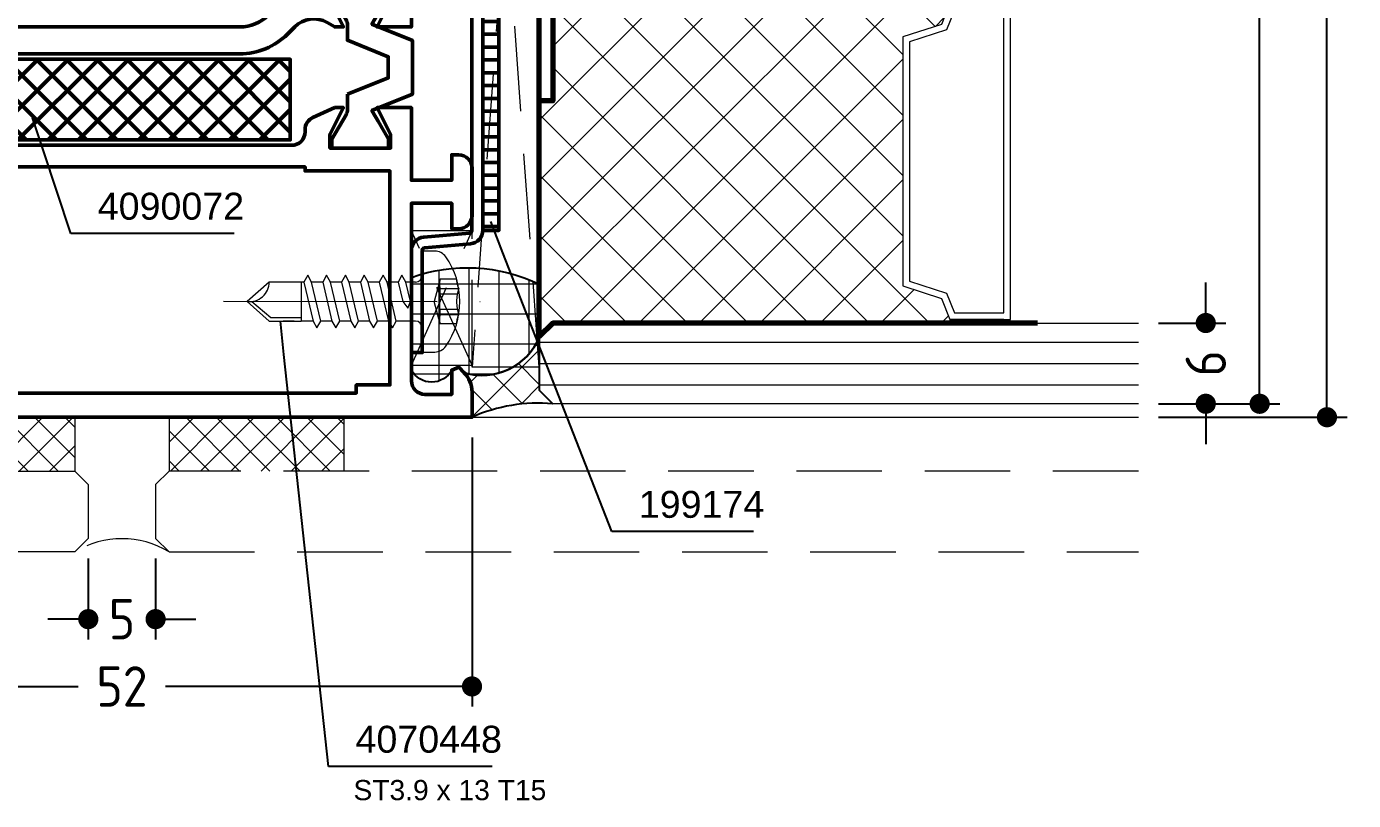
# Model space of a CAD drawing. Header units: millimetres. Extents: x 14 to 196, y 75 to 197.
# Drawn here: x 97.9 to 196.5, y 75 to 132.5 of the extents above; entities that cross this region are included whole.
import ezdxf

# ---------------------------------------------------------------- set-up
doc = ezdxf.new("R2010")
doc.units = ezdxf.units.MM
doc.linetypes.add('CENTER', pattern=[50.800000000000004, 31.75, -6.35, 6.35, -6.35])
doc.linetypes.add('HIDDEN', pattern=[9.524999999999999, 6.35, -3.175])
for name, color, linetype, lineweight in [('AM_5', 3, 'Continuous', 25), ('AM_C', 50, 'Continuous', 50), ('AM_S', 80, 'Continuous', 50), ('Cent3', 70, 'CENTER', 18), ('CHide3', 70, 'HIDDEN', 18), ('CHide4', 10, 'HIDDEN', 13), ('Cont2', 2, 'Continuous', 25), ('Cont3', 70, 'Continuous', 18), ('Cont4', 10, 'Continuous', 13)]:
    doc.layers.add(name, color=color, linetype=linetype, lineweight=lineweight)
doc.styles.add('HBS_DIMTEXTSTYLE', font='isocp.shx')
doc.styles.add('SWISSL', font='swissl.ttf')
doc.dimstyles.new('Konstruktionsschnitt 1-1$0', dxfattribs={"dimtxt": 3, "dimasz": 1.5, "dimexe": 1.5, "dimexo": 1.5, "dimgap": 1.5, "dimtad": 0, "dimdsep": 46, "dimtxsty": 'HBS_DIMTEXTSTYLE', "dimblk": 'PUNKT', "dimcen": 0, "dimclrd": 3, "dimclre": 3, "dimclrt": 2, "dimadec": 1, "dimazin": 2, "dimtfac": 0.7, "dimtofl": 0, "dimtmove": 0, "dimatfit": 3, "dimfxl": 0, "dimtolj": 1, "dimtzin": 0, "dimarcsym": 0})
pattern_1 = [(225, (232.3260285917245, 587.9548607418653), (0.1767766952966369, -0.1767766952966369), []), (314.9999999999999, (232.3260285917245, 587.9548607418653), (0.1767766952966369, 0.1767766952966369), [])]
pattern_2 = [(315, (86.47305030762566, 135.7377232499447), (1.122532015133644, 1.122532015133644), []), (44.99999999999999, (86.47305030762566, 135.7377232499447), (-1.122532015133644, 1.122532015133644), [])]

# ---------------------------------------------------------------- blocks, each defined once
blk = doc.blocks.new('WS4070448')
at = {"layer": 'Cent3', "ltscale": 0.5}
blk.add_line((8.05132409938463, -14.39948361255352), (8.067256921116496, 4.660640918678553), dxfattribs=at)
at = {"layer": 'CHide4', "ltscale": 0.3}
for p, q in [((7.095590298616457, 1.693974918678634), (7.095590298616457, 3.078670647065735)), ((7.507789093673637, 1.693974918678634), (7.507789093673637, 2.967171702408848)), ((8.626724748559354, 1.693974918678634), (8.626724748559354, 2.967171702408848)), ((9.03892354361642, 1.693974918678634), (9.03892354361642, 3.078670647065735))]:
    blk.add_line(p, q, dxfattribs=at)
for points in [[(6.41725767111646, 2.920991849600028), (6.41725767111646, 1.693974918678606)], [(9.717256171116475, 2.920991849600028), (9.717256171116475, 1.693974918678606)], [(6.41725767111646, 1.693974918678606), (8.067256921116524, 1.251858952129083)], [(9.717256171116475, 1.693974918678606), (8.067256921116524, 1.251858952129083)]]:
    blk.add_lwpolyline(points, dxfattribs=at)
for centre, radius, start, end in [((6.477833716567631, 4.198323827732139), 1.278767547148902, 267.2848457777188, 298.8872446147258), ((8.067256921116524, 5.853135295953763), 2.939692180009696, 250.6988425741186, 289.3011574258814), ((9.656680125665417, 4.198323827732139), 1.278767547148902, 241.1127553852742, 272.7151542222811), ((6.756423984866416, 2.851153472017387), 1.205859026872558, 253.6642630842155, 286.3357369157983), ((8.067256921116638, 11.77548796901581), 10.12822992478941, 264.4947782301543, 275.5052217698424), ((9.378089857366632, 2.851153472017955), 1.205859026873062, 253.6642630842089, 286.3357369157813)]:
    blk.add_arc(centre, radius, start, end, dxfattribs=at)
at = {"layer": 'Cont4'}
for p, q in [((6.617256921116478, -8.639359081321516), (6.617256921116478, -11.00311480052579)), ((6.617256921116478, -8.639359081321516), (9.51725692111657, -8.639359081321516)), ((9.51725692111657, -11.00311480052579), (9.51725692111657, -8.639359081321516)), ((6.617256921116478, -11.00311480052579), (8.067256921116524, -12.63935908132152)), ((8.067256921116524, -12.63935908132152), (9.51725692111657, -11.00311480052579))]:
    blk.add_line(p, q, dxfattribs=at)
blk.add_lwpolyline([(11.39017358778315, 2.114399939326205, 0.3148562194916155), (4.744340254449895, 2.114399939326205, 0.244911807885714), (4.317256921116524, 1.294786315076664), (4.317256921116524, 0.3606409186785697), (11.81725692111652, 0.3606409186785697), (11.81725692111652, 1.294786315076664, 0.244911807885716), (11.39017358778315, 2.114399939326205, 0.1382912330068625)], format="xyb", dxfattribs=at)
for points in [[(6.117256921116507, -1.139359081321317), (6.617256921116507, -1.428034215916085), (8.067256921116552, -1.08419660353465), (8.567256921116552, -0.707357978585577), (8.067256921116552, -0.5068463343449991), (6.617256921116507, -0.8506839467264342)], [(6.117256921116478, -2.539359081321294), (6.617256921116478, -2.828034215916063), (9.517256921116598, -2.140358991153079), (10.0172569211166, -1.851683856558196), (9.517256921116598, -1.563008721963428), (6.617256921116478, -2.250683946726411)], [(6.117256921116478, -3.939359081321271), (6.617256921116478, -4.22803421591604), (9.517256921116598, -3.540358991153056), (10.0172569211166, -3.251683856558287), (9.517256921116598, -2.963008721963405), (6.617256921116478, -3.650683946726502)], [(6.117256921116478, -5.339359081321362), (6.617256921116478, -5.628034215916131), (9.51725692111657, -4.940358991153147), (10.01725692111657, -4.651683856558265), (9.51725692111657, -4.363008721963496), (6.617256921116478, -5.05068394672648)], [(6.117256921116478, -6.739359081321339), (6.617256921116478, -7.028034215916108), (9.51725692111657, -6.340358991153124), (10.01725692111657, -6.051683856558356), (9.51725692111657, -5.763008721963473), (6.617256921116478, -6.450683946726571)], [(6.117256921116478, -8.13935908132143), (6.617256921116478, -8.428034215916199), (9.51725692111657, -7.740358991153215), (10.01725692111657, -7.451683856558333), (9.51725692111657, -7.163008721963564), (6.617256921116478, -7.850683946726548)]]:
    blk.add_lwpolyline(points, close=True, dxfattribs=at)
for points in [[(6.617256921116478, -0.1393590813214303), (6.617256921116507, -0.8506839467264342)], [(9.51725692111657, -0.1393590813214303), (9.517256921116598, -1.563008721963428)], [(6.617256921116507, -1.428034215916085), (6.617256921116507, -1.850683946726662)], [(6.617256921116507, -1.428034215915972), (6.617256921116478, -2.250683946726411)], [(6.617256921116507, -1.428034215916085), (6.617256921116478, -2.250683946726411)], [(6.617256921116478, -2.828034215916063), (6.617256921116478, -3.650683946726389)], [(9.517256921116598, -2.140358991153079), (9.517256921116598, -2.963008721963405)], [(9.517256921116598, -3.540358991153056), (9.51725692111657, -4.363008721963496)], [(6.617256921116478, -4.22803421591604), (6.617256921116478, -5.05068394672648)], [(6.617256921116478, -5.628034215916131), (6.617256921116478, -6.450683946726457)], [(9.51725692111657, -4.940358991153147), (9.51725692111657, -5.763008721963473)], [(9.51725692111657, -6.340358991153124), (9.51725692111657, -7.163008721963564)], [(6.617256921116478, -7.028034215916108), (6.617256921116478, -7.850683946726548)], [(9.51725692111657, -7.740358991153215), (9.51725692111657, -8.63935908132143)], [(6.617256921116478, -8.428034215916199), (6.617256921116478, -8.63935908132143)], [(9.26725692111657, -8.63935908132143), (9.26725692111657, -10.88653788598694), (8.100687889319289, -12.28495534589953)], [(6.617256921116478, -9.828034215916176), (6.617256921116478, -10.65068394672662)], [(9.51725692111657, -9.140358991153192), (9.51725692111657, -9.963008721963632)]]:
    blk.add_lwpolyline(points, dxfattribs=at)
for centre, radius, start, end in [((6.117256921116478, -0.1393590813214303), 0.5, 0, 90), ((10.01725692111657, -0.1393590813214303), 0.5, 90, 180), ((6.60877064716945, -12.47123468863523), 1.46814441479989, 353.4243546898833, 89.66881296982747)]:
    blk.add_arc(centre, radius, start, end, dxfattribs=at)
blk = doc.blocks.new('PUNKT')
at = {"color": 0, "linetype": 'Continuous'}
blk.add_line((-0.5, 0), (-1, 0), dxfattribs=at)
at = {"color": 0, "linetype": 'Continuous', "const_width": 0.5}
blk.add_lwpolyline([(-0.25, 0, 1), (0.25, 0, 1)], format="xyb", close=True, dxfattribs=at)
blk = doc.blocks.new('*D18')
at = {"layer": 'AM_5', "color": 3, "lineweight": -2, "transparency": 16777216}
for p, q in [((79.00046695161484, 101.9903217660972), (79.00046695161484, 81.99032176609721)), ((131.0004669516148, 101.9903217660972), (131.0004669516148, 81.99032176609721)), ((80.50046695161484, 83.49032176609721), (101.7603783689371, 83.49032176609721)), ((129.5004669516148, 83.49032176609721), (108.2405555342914, 83.49032176609721))]:
    blk.add_line(p, q, dxfattribs=at)
at = {"layer": 'AM_5', "color": 3, "lineweight": -2, "transparency": 16777216, "xscale": 1.5, "yscale": 1.5, "zscale": 1.5, "rotation": 180}
blk.add_blockref('PUNKT', (79.00046695161484, 83.49032176609721), dxfattribs=at)
at = {"layer": 'AM_5', "color": 3, "lineweight": -2, "transparency": 16777216, "xscale": 1.5, "yscale": 1.5, "zscale": 1.5}
blk.add_blockref('PUNKT', (131.0004669516148, 83.49032176609721), dxfattribs=at)
at = {"layer": 'AM_5', "color": 2, "transparency": 16777216, "insert": (105.0004669516143, 83.49032176609721), "char_height": 3, "attachment_point": 5, "style": 'HBS_DIMTEXTSTYLE'}
blk.add_mtext('\\A1;52', dxfattribs=at)
blk = doc.blocks.new('ESG 6_V')
at = {"layer": 'Cont3'}
h = blk.add_hatch(dxfattribs=at)
h.set_pattern_fill('LINE', color=256, scale=0.5, angle=89.99999999999999, style=0)
h.set_pattern_definition([(90, (-305.9269150891612, -507.866033323357), (-1.5875, 4.497021500008084e-16), [])])
h.paths.add_polyline_path([(3.000000000000057, 44.50135724474075), (3, 1), (2, 0), (-2, 0), (-3, 1), (-2.999999999999943, 44.50135724474063)])
blk.add_lwpolyline([(3.000000000000057, 44.50135724474069), (3, 1), (2, 0), (-2, 0), (-3, 1), (-2.999999999999943, 44.50135724474057)], dxfattribs=at)
blk = doc.blocks.new('AL_ABH_24')
at = {"layer": 'Cont4'}
h = blk.add_hatch(dxfattribs=at)
h.set_pattern_fill('ANSI37', color=256, scale=2, angle=-180, style=0)
h.set_pattern_definition(pattern_1)
h.paths.add_polyline_path([(-12, -4.500000000000057), (-11.75, -4.500000000000057), (-11.75, -0.5000000000000568), (-12, -0.5000000000000568)])
h = blk.add_hatch(dxfattribs=at)
h.set_pattern_fill('ANSI37', color=256, scale=2, angle=-180, style=0)
h.set_pattern_definition(pattern_1)
h.paths.add_polyline_path([(12, -0.5), (11.75, -0.5), (11.75, -4.5), (12, -4.5)])
at = {"layer": 'Cont3'}
for points in [[(11.75, -4.5), (11.75, 0), (-11.75, -5.684341886080801e-14), (-11.75, -4.500000000000057), (-10.17916262542713, -5.126770074544822), (-9.250000000000004, -8.000000000000057), (9.25, -8), (10.17916262542713, -5.126770074544766)], [(11.25, -4.161170208908629), (11.25, -0.5), (-11.25, -0.5000000000000568), (-11.25, -4.161170208908686), (-9.775696835389798, -4.749422767284102), (-8.886198386153982, -7.500000000000057), (8.886198386153978, -7.5), (9.775696835389795, -4.749422767284159)]]:
    blk.add_lwpolyline(points, close=True, dxfattribs=at)
at = {"layer": 'Cont4'}
for points in [[(-11.75, -0.5000000000000568), (-11.75, -4.500000000000057), (-12, -4.500000000000057), (-12, -0.5000000000000568)], [(11.75, -0.5), (11.75, -4.5), (12, -4.5), (12, -0.5)]]:
    blk.add_lwpolyline(points, close=True, dxfattribs=at)
blk = doc.blocks.new('PL30_Glas_76_SYM_NGFK')
at = {"layer": 'Cont3', "lineweight": 70}
h = blk.add_hatch(dxfattribs=at)
h.set_pattern_fill('LINE', color=256, angle=90, style=0)
h.set_pattern_definition([(90, (-271.4269150891612, -507.8660333233571), (-3.175, 1.944126793646423e-16), [])])
h.paths.add_polyline_path([(-7.500000000000114, 44.50135724474046), (-7.5, 17), (7.5, 16.99999999999989), (7.499999999999886, 44.50135724474046)])
at = {"layer": 'Cont4'}
h = blk.add_hatch(dxfattribs=at)
h.set_pattern_fill('ANSI37', color=256, scale=0.5, angle=-2.544443745170813e-14, style=0)
h.set_pattern_definition([(45.00000000000002, (-338.9549189137359, -274.6219251224307), (2.245064030267289, -2.245064030267288), []), (315, (-338.9549189137359, -274.6219251224307), (-2.245064030267288, -2.245064030267289), [])])
h.paths.add_polyline_path([(-31.50000000000004, 30.50000000000006), (-31.25000000000016, 30.50000000000006), (-29.67916262542717, 29.87322992545529), (-28.75000000000004, 27.00000000000006), (-10.24999999999993, 27.00000000000006), (-9.320837374572932, 29.87322992545512), (-7.749999999999943, 30.5), (-7.5, 30.5), (-7.5, 17), (7.5, 16.99999999999989), (7.5, 30.49999999999989), (7.75, 30.49999999999989), (9.320837374572875, 29.87322992545512), (10.25, 26.99999999999989), (28.75, 26.99999999999989), (29.67916262542713, 29.87322992545512), (31.25000000000011, 30.49999999999989), (31.5, 30.49999999999989), (31.5, 1), (32.5, 0), (15, 0), (15, 1), (6.5, 1, -0.4142135623730951), (5.5, 2), (5.5, 7.999999999999886, 0.4142135623730951), (3.5, 9.999999999999886), (-3.5, 9.999999999999886, 0.4142135623730951), (-5.5, 7.999999999999886), (-5.5, 2, -0.4142135623730951), (-6.5, 1), (-15, 1.000000000000057), (-15, 5.684341886080801e-14), (-32.50000000000006, 5.684341886080801e-14), (-31.50000000000006, 1.000000000000171)])
at = {"layer": 'Cont3', "lineweight": 70}
for points in [[(-7.500000000000114, 44.50135724474046), (-7.5, 17), (7.5, 16.99999999999989), (7.499999999999886, 44.50135724474046)], [(-31.50000000000004, 36.99999999998516), (-31.50000000000006, 0.9999999999851639), (-32.50000000000006, 5.684341886080801e-14), (-15, 5.684341886080801e-14)], [(15, 0), (32.5, 0), (31.5, 0.999999999985107), (31.5, 36.99999999998511)]]:
    blk.add_lwpolyline(points, dxfattribs=at)
blk.add_lwpolyline([(15, 0), (15, 1), (6.5, 1, -0.414213562373095), (5.5, 2), (5.5, 7.999999999999886, 0.414213562373095), (3.5, 9.999999999999886), (-3.5, 9.999999999999886, 0.414213562373095), (-5.5, 7.999999999999886), (-5.5, 2, -0.414213562373095), (-6.5, 1), (-15, 1.000000000000057), (-15, 5.684341886080801e-14), (-6.5, 0, 0.414213562373095), (-4.5, 2), (-4.5, 7.999999999999886, -0.414213562373095), (-3.5, 8.999999999999886), (3.5, 8.999999999999886, -0.414213562373095), (4.5, 7.999999999999886), (4.5, 2, 0.414213562373095), (6.5, 0)], format="xyb", close=True, dxfattribs=at)
at = {"xscale": -1}
blk.add_blockref('ESG 6_V', (-34.50000000000006, -5.115907697472721e-13), dxfattribs=at)
blk.add_blockref('ESG 6_V', (34.5, -1.13686837721616e-13))
at = {"layer": 'Cont3', "lineweight": 70, "xscale": -1}
blk.add_blockref('AL_ABH_24', (-19.50000000000004, 35.00000000000006), dxfattribs=at)
at = {"layer": 'Cont3', "lineweight": 70}
blk.add_blockref('AL_ABH_24', (19.5, 34.99999999999989), dxfattribs=at)
blk = doc.blocks.new('*S134')
at = {"layer": 'AM_5', "color": 3, "linetype": 'Continuous'}
blk.add_line((117.0363624154047, 108.150866667145), (116.7674623391641, 110.6363631465225), dxfattribs=at)
at = {"layer": 'AM_5', "color": 3}
for p, q in [((120.3479905993859, 77.54083372342305), (117.0363624154047, 108.150866667145)), ((132.4932723373357, 77.54083372342305), (120.3479905993859, 77.54083372342305))]:
    blk.add_line(p, q, dxfattribs=at)
at = {"layer": 'AM_5', "color": 2, "insert": (122.3479905993859, 78.54083372342305), "char_height": 2, "attachment_point": 7, "style": 'SWISSL'}
blk.add_mtext('4070448', dxfattribs=at)
blk = doc.blocks.new('ZAHL links')
at = {"layer": 'AM_5', "color": 2, "style": 'SWISSL'}
blk.add_attdef('XXX', (1.84597157883707, -2.499647748309663), '', height=1.5, dxfattribs=at)
blk = doc.blocks.new('*D30')
at = {"layer": 'AM_5', "color": 3, "lineweight": -2, "transparency": 16777216}
for p, q in [((182.0009339669232, 180.491373476612), (196.0009339669232, 180.491373476612)), ((194.5009339669232, 178.991373476612), (194.5009339669232, 145.1408476213546)), ((194.5009339669232, 104.9903217660972), (194.5009339669232, 138.8408476213546)), ((182.0009339669227, 103.4903217660972), (196.0009339669232, 103.4903217660972))]:
    blk.add_line(p, q, dxfattribs=at)
at = {"layer": 'AM_5', "color": 3, "lineweight": -2, "transparency": 16777216, "xscale": 1.5, "yscale": 1.5, "zscale": 1.5}
for p, rotation in [((194.5009339669232, 180.491373476612), 90), ((194.5009339669232, 103.4903217660972), 270)]:
    blk.add_blockref('PUNKT', p, dxfattribs=dict(at, rotation=rotation))
at = {"layer": 'AM_5', "color": 2, "transparency": 16777216, "insert": (194.5009339669231, 141.9908476213547), "char_height": 3, "attachment_point": 5, "rotation": 90, "style": 'HBS_DIMTEXTSTYLE'}
blk.add_mtext('\\A1;77', dxfattribs=at)
blk = doc.blocks.new('*S136')
at = {"layer": 'AM_5', "color": 3, "linetype": 'Continuous'}
blk.add_line((133.2988741088229, 115.7031336169977), (132.3893692564287, 118.0318244344896), dxfattribs=at)
at = {"layer": 'AM_5', "color": 3}
for p, q in [((141.3885710078777, 94.9903217660973), (133.2988741088229, 115.7031336169977)), ((151.9099559365946, 94.9903217660973), (141.3885710078777, 94.9903217660973))]:
    blk.add_line(p, q, dxfattribs=at)
at = {"layer": 'AM_5', "color": 2, "insert": (143.3885710078777, 95.9903217660973), "char_height": 2, "attachment_point": 7, "style": 'SWISSL'}
blk.add_mtext('199174', dxfattribs=at)
blk = doc.blocks.new('*S139')
at = {"layer": 'AM_5', "color": 3, "linetype": 'Continuous'}
blk.add_line((99.1506370552461, 123.3524018767098), (98.36731427920847, 125.7265133796812), dxfattribs=at)
at = {"layer": 'AM_5', "color": 3}
for p, q in [((101.2002129906112, 117.1405030870724), (99.1506370552461, 123.3524018767098)), ((113.3359903157979, 117.1405030870724), (101.2002129906112, 117.1405030870724))]:
    blk.add_line(p, q, dxfattribs=at)
at = {"layer": 'AM_5', "color": 2, "insert": (103.2002129906112, 118.1405030870724), "char_height": 2, "attachment_point": 7, "style": 'SWISSL'}
blk.add_mtext('4090072', dxfattribs=at)
blk = doc.blocks.new('*D38')
at = {"layer": 'AM_5', "color": 3, "lineweight": -2, "transparency": 16777216}
for p, q in [((185.5009339669232, 111.990321651671), (185.5009339669232, 113.490321651671)), ((182.0009339669226, 110.490321651671), (187.0009339669232, 110.490321651671)), ((182.0009339669227, 104.490321651671), (187.0009339669232, 104.490321651671)), ((185.5009339669232, 102.990321651671), (185.5009339669232, 101.490321651671))]:
    blk.add_line(p, q, dxfattribs=at)
at = {"layer": 'AM_5', "color": 3, "lineweight": -2, "transparency": 16777216, "xscale": 1.5, "yscale": 1.5, "zscale": 1.5}
for p, rotation in [((185.5009339669232, 110.490321651671), 270), ((185.5009339669232, 104.490321651671), 90)]:
    blk.add_blockref('PUNKT', p, dxfattribs=dict(at, rotation=rotation))
at = {"layer": 'AM_5', "color": 2, "transparency": 16777216, "insert": (185.5009339669231, 107.4903217088841), "char_height": 3, "attachment_point": 5, "rotation": 90, "style": 'HBS_DIMTEXTSTYLE'}
blk.add_mtext('\\A1;6', dxfattribs=at)
blk = doc.blocks.new('*D59')
at = {"layer": 'AM_5', "color": 3, "lineweight": -2, "transparency": 16777216}
for p, q in [((182.0009339669232, 179.4903216516712), (191.0009339669232, 179.4903216516712)), ((189.5009339669232, 177.9903216516712), (189.5009339669232, 145.2029796557106)), ((189.5009339669232, 105.990321651671), (189.5009339669232, 138.7787155869987)), ((182.0009339669228, 104.490321651671), (191.0009339669232, 104.490321651671))]:
    blk.add_line(p, q, dxfattribs=at)
at = {"layer": 'AM_5', "color": 3, "lineweight": -2, "transparency": 16777216, "xscale": 1.5, "yscale": 1.5, "zscale": 1.5}
for p, rotation in [((189.5009339669232, 179.4903216516712), 90), ((189.5009339669232, 104.490321651671), 270)]:
    blk.add_blockref('PUNKT', p, dxfattribs=dict(at, rotation=rotation))
at = {"layer": 'AM_5', "color": 2, "transparency": 16777216, "insert": (189.5009339669231, 141.9908476213547), "char_height": 3, "attachment_point": 5, "rotation": 90, "style": 'HBS_DIMTEXTSTYLE'}
blk.add_mtext('\\A1;75', dxfattribs=at)
blk = doc.blocks.new('*D60')
at = {"layer": 'AM_5', "color": 3, "lineweight": -2, "transparency": 16777216}
for p, q in [((102.5004669516148, 92.99032176609722), (102.5004669516148, 86.99032176609734)), ((107.5004669516148, 92.99032176609722), (107.5004669516148, 86.99032176609734)), ((101.0004669516148, 88.49032176609734), (99.50046695161483, 88.49032176609734)), ((109.0004669516148, 88.49032176609734), (110.5004669516148, 88.49032176609734))]:
    blk.add_line(p, q, dxfattribs=at)
at = {"layer": 'AM_5', "color": 3, "lineweight": -2, "transparency": 16777216, "xscale": 1.5, "yscale": 1.5, "zscale": 1.5}
blk.add_blockref('PUNKT', (102.5004669516148, 88.49032176609734), dxfattribs=at)
at = {"layer": 'AM_5', "color": 3, "lineweight": -2, "transparency": 16777216, "xscale": 1.5, "yscale": 1.5, "zscale": 1.5, "rotation": 180}
blk.add_blockref('PUNKT', (107.5004669516148, 88.49032176609734), dxfattribs=at)
at = {"layer": 'AM_5', "color": 2, "transparency": 16777216, "insert": (105.0004669516148, 88.49032176609734), "char_height": 3, "attachment_point": 5, "style": 'HBS_DIMTEXTSTYLE'}
blk.add_mtext('\\A1;5', dxfattribs=at)
blk = doc.blocks.new('WI1021381')
for points in [[(23.00000000000004, 10.20044399636402), (22.26645320713588, 11.81424694066522, 0.2941076150573526), (21.35608672967327, 12.40044399636401), (21.20000000000003, 12.40044399636401, -0.414213562373095), (20.20000000000003, 13.40044399636403), (20.20000000000003, 38.60044399636407, -0.414213562373095), (21.20000000000003, 39.60044399636406), (21.35608672967327, 39.60044399636406, 0.2941076150573527), (22.26645320713588, 40.18664105206285), (23.00000000000004, 41.80044399636399), (23.00000000000004, 42.45044499636402), (21.00000000000004, 41.45044499636402), (20.00000000000004, 41.45044499636403), (20.00000000000004, 45.95044499636403), (21.00000000000004, 45.95044499636402), (23.00000000000004, 44.95044499636402), (23.00000000000004, 47.50044399636403), (17.60000000000001, 47.50044399636405), (17.60000000000001, 50.50044399636405), (19.50000000000001, 50.50044399636405), (19.50000000000001, 51.00044399636405, 0.414213562373095), (18.50000000000001, 52.00044399636405), (15.00000000000004, 52.00044399636405, 0.414213562373095), (14.00000000000004, 51.00044399636405), (14.00000000000004, 50.50044399636405), (15.90000000000002, 50.50044399636405), (15.90000000000002, 47.50044399636405), (2.70000000000006, 47.50044399636405, -0.4142135623731083), (1.70000000000006, 48.5004439963641), (1.700000000000031, 50.50044399636405), (3.500000000000014, 50.50044399636405), (3.712132034356202, 51.01257603071988), (3.310050506339039, 51.41465755873698, 0.198912367379658), (1.895836943965705, 52.00044399636405), (1.4210854715202e-14, 52.00044399636405), (4.263256414560601e-14, 0.0004439963640336941), (1.895836943965705, 0.0004439963640336941, 0.198912367379658), (3.310050506339039, 0.5862304339910409), (3.712132034356202, 0.9883119620082041), (3.500000000000043, 1.500443996364034), (1.700000000000031, 1.500443996364034), (1.700000000000088, 3.500443996363991, -0.4142135623731083), (2.700000000000088, 4.500443996364048), (15.90000000000002, 4.500443996364048), (15.90000000000002, 1.500443996364034), (14.00000000000004, 1.500443996364034), (14.00000000000004, 1.000443996364034, 0.414213562373095), (15.00000000000004, 0.0004439963640336941), (18.50000000000004, 0.0004439963640336941, 0.414213562373095), (19.50000000000004, 1.000443996364034), (19.50000000000004, 1.500443996364034), (17.60000000000001, 1.500443996364034), (17.60000000000001, 4.500443996364048), (23.00000000000004, 4.500443996364034), (23.00000000000004, 7.050442996364048), (21.00000000000004, 6.050442996364048), (20.00000000000004, 6.050442996364062), (20.00000000000004, 10.55044299636406), (21.00000000000004, 10.55044299636405), (23.00000000000004, 9.550442996364048), (23.00000000000004, 10.20044399636402)], [(54.00000000000104, 10.20044399636402), (54.7335467928652, 11.81424694066522, -0.2941076150573526), (55.64391327032781, 12.40044399636401), (55.80000000000105, 12.40044399636401, 0.414213562373095), (56.80000000000105, 13.40044399636403), (56.80000000000105, 38.60044399636407, 0.414213562373095), (55.80000000000105, 39.60044399636406), (55.64391327032781, 39.60044399636406, -0.2941076150573527), (54.7335467928652, 40.18664105206285), (54.00000000000104, 41.80044399636399), (54.00000000000104, 42.45044499636402), (56.00000000000104, 41.45044499636402), (57.00000000000104, 41.45044499636403), (57.00000000000104, 45.95044499636403), (56.00000000000104, 45.95044499636402), (54.00000000000104, 44.95044499636402), (54.00000000000104, 47.50044399636403), (59.40000000000107, 47.50044399636405), (59.40000000000107, 50.50044399636405), (57.50000000000107, 50.50044399636405), (57.50000000000107, 51.00044399636405, -0.414213562373095), (58.50000000000107, 52.00044399636405), (62.00000000000104, 52.00044399636405, -0.414213562373095), (63.00000000000104, 51.00044399636405), (63.00000000000104, 50.50044399636405), (61.10000000000106, 50.50044399636405), (61.10000000000106, 47.50044399636405), (74.30000000000102, 47.50044399636405, 0.4142135623731083), (75.30000000000102, 48.5004439963641), (75.30000000000105, 50.50044399636405), (73.50000000000107, 50.50044399636405), (73.28786796564488, 51.01257603071988), (73.68994949366204, 51.41465755873698, -0.198912367379658), (75.10416305603538, 52.00044399636405), (77.00000000000107, 52.00044399636405), (77.00000000000104, 0.0004439963640336941), (75.10416305603538, 0.0004439963640336941, -0.198912367379658), (73.68994949366204, 0.5862304339910409), (73.28786796564488, 0.9883119620082041), (73.50000000000104, 1.500443996364034), (75.30000000000105, 1.500443996364034), (75.30000000000099, 3.500443996363991, 0.4142135623731083), (74.30000000000099, 4.500443996364048), (61.10000000000106, 4.500443996364048), (61.10000000000106, 1.500443996364034), (63.00000000000104, 1.500443996364034), (63.00000000000104, 1.000443996364034, -0.414213562373095), (62.00000000000104, 0.0004439963640336941), (58.50000000000104, 0.0004439963640336941, -0.414213562373095), (57.50000000000104, 1.000443996364034), (57.50000000000104, 1.500443996364034), (59.40000000000107, 1.500443996364034), (59.40000000000107, 4.500443996364048), (54.00000000000104, 4.500443996364034), (54.00000000000104, 7.050442996364048), (56.00000000000104, 6.050442996364048), (57.00000000000104, 6.050442996364062), (57.00000000000104, 10.55044299636406), (56.00000000000104, 10.55044299636405), (54.00000000000104, 9.550442996364048), (54.00000000000104, 10.20044399636402)], [(23.99193552738153, 42.75044492370146), (22.86621800000003, 42.750444996364, 0.1316519999999985), (22.466218, 42.64326499636397), (20.66076951545867, 41.600888992728), (20.00000000000003, 41.600888992728), (20.00000000000003, 45.80088899272804), (20.6607695154587, 45.80088899272804), (22.00000000000003, 45.02768391197115), (22.487882, 44.74511699636398), (22.78675653392784, 44.57256221414529), (23.9999994726185, 47.57544506902654), (27.99999952738153, 47.57544506902654), (29.21324346607219, 44.57256221414529), (31.33923048454136, 45.8008889927281), (32.00000000000003, 45.8008889927281), (32.00000000000003, 41.60088899272805), (31.33923048454139, 41.60088899272805), (29.533782, 42.64326499636397, 0.1316519999999962), (29.13378200000002, 42.750444996364), (28.00806347261849, 42.75044492370146), (26.78588452738157, 45.77544506902658), (25.21411447261849, 45.77544506902658)], [(48.99193529226831, 42.75000316092075), (47.86621776488681, 42.75000323358329, 0.1316519999999985), (47.46621776488678, 42.64282323358326), (45.66076928034545, 41.60044722994729), (44.99999976488681, 41.60044722994729), (44.99999976488681, 45.80044722994733), (45.66076928034548, 45.80044722994733), (46.99999976488681, 45.02724214919044), (47.48788176488678, 44.74467523358327), (47.78675629881462, 44.57212045136458), (48.99999923750528, 47.57500330624583), (52.99999929226831, 47.57500330624583), (54.21324323095897, 44.57212045136458), (56.33923024942814, 45.80044722994739), (56.99999976488681, 45.80044722994739), (56.99999976488681, 41.60044722994734), (56.33923024942817, 41.60044722994734), (54.53378176488678, 42.64282323358326, 0.1316519999999962), (54.13378176488681, 42.75000323358329), (53.00806323750527, 42.75000316092075), (51.78588429226835, 45.77500330624587), (50.21411423750527, 45.77500330624587)], [(48.0000000000002, 34.75736011581802, 0.1989123673796518), (47.12132034355986, 36.87868045937762), (43.78578667629105, 40.21421412664643, -0.1989123673796573), (43.2000002386641, 41.62842768901953), (43.20000023866399, 45.50000056427319), (33.79999976133715, 45.50000056427325), (33.79999976133709, 41.62842768901947, -0.1989123673796575), (33.2142133237102, 40.21421412664637), (29.87867965644139, 36.87868045937756, 0.1989123673796519), (29.00000000000102, 34.75736011581796), (29.00000000000082, 17.24264044845512, 0.198912367379652), (29.87867965644116, 15.12132010489552), (33.21421332370991, 11.78578643762665, -0.1989123673796575), (33.79999976133678, 10.37157287525355), (33.7999997613376, 6.499999999999602), (43.20000023866334, 6.499999999999602), (43.20000023866382, 10.37157287525338, -0.1989123673796576), (43.78578667629074, 11.78578643762643), (47.12132034355963, 15.12132010489518, 0.1989123673796522), (48.00000000000003, 17.24264044845472)], [(23.99193552738152, 9.25044306902658), (22.86621800000003, 9.250442996364036, -0.1316519999999985), (22.46621799999999, 9.357622996364064), (20.66076951545866, 10.39999900000004), (20.00000000000002, 10.39999900000004), (20.00000000000002, 6.199998999999998), (20.66076951545869, 6.199998999999998), (22.00000000000002, 6.973204080756894), (22.487882, 7.255770996364056), (22.78675653392784, 7.428325778582753), (23.99999947261849, 4.425442923701503), (27.99999952738153, 4.425442923701502), (29.21324346607218, 7.428325778582752), (31.33923048454136, 6.19999899999994), (32.00000000000003, 6.19999899999994), (32.00000000000003, 10.39999899999999), (31.33923048454139, 10.39999899999999), (29.533782, 9.357622996364062, -0.1316519999999962), (29.13378200000002, 9.250442996364034), (28.00806347261848, 9.250443069026579), (26.78588452738157, 6.225442923701457), (25.21411447261849, 6.225442923701458)], [(53.00806452023832, 9.250443406649966), (54.13378204761982, 9.250443360184477, 0.1316519999999985), (54.53378204512562, 9.357623369493076), (56.33923050540937, 10.39999941514442), (57.00000002086801, 10.39999943052147), (57.00000011860801, 6.199999430521429), (56.33923060314934, 6.199999415144378), (55.00000010061442, 6.973204464735466), (54.51211809403872, 7.255771368988917), (54.21324355609528, 7.428326144252376), (53.000000687286, 4.425443261137231), (49.00000063252296, 4.425443168051514), (47.78675662395094, 7.428325994698842), (45.66076963406668, 6.199999166641274), (45.00000011860801, 6.199999151264223), (45.00000002086801, 10.39999915126427), (45.66076953632665, 10.39999916664132), (47.46621804512561, 9.357623205020762, 0.1316519999999962), (47.86621804761982, 9.250443214329305), (48.99193657500136, 9.25044331318893), (50.21411559063436, 6.225443196305658), (51.78588564539744, 6.225443232882993)]]:
    blk.add_lwpolyline(points, format="xyb", close=True)
blk.add_lwpolyline([(29.00000000000003, 10.20000054916022), (29.32034537889936, 10.75485179773716, 0.3394541713832507), (29.00250781993816, 13.16906481665234), (28.46446609406763, 13.70710654252287, -0.1989123673796583), (27.00000000000043, 17.24264044845563), (27.0000000000006, 34.75736011581751, -0.198912367379658), (28.46446609406789, 38.29289402175021), (29.00250781993842, 38.8309357476208, 0.3394541713832495), (29.3203453788997, 41.24514876653592), (29.00000023511456, 41.80000323358303), (29.00000000000026, 42.44999898379353), (31.00000000000026, 41.44999898379353), (32.00000000000026, 41.44999898379353), (32.00000000000026, 45.94999898379353), (31.00000000000026, 45.94999898379353), (29.00000000000026, 44.94999898379353), (29.00000000000026, 47.49999798379355), (31.90000023511456, 47.50000188179314), (31.90000023511456, 50.80000077457981), (31.01437063376616, 50.80000077457981), (31.37834086803232, 51.80000077457993), (33.20000011755738, 51.8000007745797), (33.20000011755744, 48.50000166930971, 0.4142135279415075), (34.2000000000007, 47.50000166930948), (42.80000023511408, 47.50000166930948, 0.414213527941391), (43.80000011755735, 48.50000166930948), (43.80000011755746, 51.8000007745797), (45.6216593670824, 51.80000077457981), (45.98562960134896, 50.8000007745797), (45.10000000000022, 50.80000077457981), (45.10000000000022, 47.50000188179314), (48.00000023511453, 47.49999798379355), (48.00000023511453, 44.94999898379353), (46.00000023511453, 45.94999898379353), (45.00000023511453, 45.94999898379353), (45.00000023511453, 41.44999898379353), (46.00000023511453, 41.44999898379353), (48.00000023511453, 42.44999898379353), (47.99999976488678, 41.80000323358331), (47.67965462110155, 41.24514876653603, 0.3394541713832515), (47.99749218006278, 38.83093574762086), (48.53553390593336, 38.29289402175027, -0.198912367379658), (50.0000000000006, 34.75736011581756), (50.00000000000043, 17.24264044845518, -0.1989123673796578), (48.53553390593308, 13.70710654252247), (47.99749218006255, 13.16906481665194, 0.33945417138325), (47.67965462110124, 10.75485179773676), (47.99999976488635, 10.19999733068965), (48.00000023511453, 9.550001580479545), (46.00000023511453, 10.55000158047955), (45.00000023511453, 10.55000158047955), (45.00000023511453, 6.050001580479545), (46.00000023511453, 6.050001580479545), (48.00000023511453, 7.050001580479545), (48.00000023511453, 4.500002580479531), (45.10000000000016, 4.499999667367149), (45.10000000000022, 1.200000774580417), (45.98562960134885, 1.200000774580531), (45.62165936708246, 0.2000007745803032), (43.8000001175574, 0.2000007745804737), (43.80000011755735, 3.499999879850748, 0.4142135279414259), (42.80000023511408, 4.499999879850748), (34.2000000000007, 4.499999879850748, 0.4142135279413912), (33.20000011755744, 3.499999879850748), (33.20000011755738, 0.2000007745804737), (31.37834086803235, 0.20000077458036), (31.01437063376605, 1.200000774580474), (31.90000023511456, 1.200000774580417), (31.9000002351145, 4.499999667367035), (29.00000000000026, 4.500002580479531), (29.00000000000026, 7.050001580479545), (31.00000000000026, 6.050001580479545), (32.00000000000026, 6.050001580479545), (32.00000000000026, 10.55000158047955), (31.00000000000026, 10.55000158047955), (29.00000000000026, 9.550001580479545), (29.00000023511453, 10.19999733069005), (29.32034537889967, 10.75485179773716)], format="xyb")
for points in [[(18.60000000000004, 39.60044399636407), (18.30000000000005, 39.60044399636407), (18.30000000000005, 45.90044399636403), (2.40000000000002, 45.90044399636403), (2.40000000000002, 43.40044399636403), (1.799999999999997, 43.40044399636403), (1.800000000000026, 8.600443996364014), (2.40000000000002, 8.600443996364014), (2.40000000000002, 6.100443996364014), (18.30000000000005, 6.100443996364071), (18.30000000000005, 12.40044399636403), (18.60000000000004, 12.40044399636403), (18.60000000000004, 39.60044399636407)], [(58.40000000000104, 39.60044399636407), (58.70000000000103, 39.60044399636407), (58.70000000000103, 45.90044399636403), (74.60000000000106, 45.90044399636403), (74.60000000000106, 43.40044399636403), (75.20000000000108, 43.40044399636403), (75.20000000000105, 8.600443996364014), (74.60000000000106, 8.600443996364014), (74.60000000000106, 6.100443996364014), (58.70000000000103, 6.100443996364071), (58.70000000000103, 12.40044399636403), (58.40000000000104, 12.40044399636403), (58.40000000000104, 39.60044399636407)]]:
    blk.add_lwpolyline(points, close=True)
blk = doc.blocks.new('WI4080202')
blk.add_lwpolyline([(-48.31596340037879, -0.1825710845161552), (-48.61382596194295, -3.587155742230777, -0.3888787318529878), (-49.61002066003471, -4.499999999483123), (-57.19999999985691, -4.499999999483123), (-57.19999999985691, -3.699999999482941), (-49.61002066003471, -3.699999999483111, 0.388878731852982), (-49.41078172041637, -3.517431148032642), (-49.11291915885215, -0.1128464903182476, -0.3888787318529851), (-48.11672446076039, 0.799997766934041), (-28.48325693036753, 0.799997766934041, -0.3888787318529744), (-27.4870622322758, -0.1128464903182476), (-27.21544610936718, -3.217432981435536, 0.3888787318529892), (-27.01620716974884, -3.400001832886005), (-19.88378352567153, -3.400001832886005, 0.3888787318529688), (-19.68454458605316, -3.217432981435536), (-19.41292846314468, -0.1128464903181907, -0.3888787318529531), (-18.41673376505295, 0.799997766934041), (0.8000000001437684, 0.7999977669339842, -0.4142135623730951), (1.800000000143768, -0.2000022330660158), (1.800000000143768, -1.500002233066198, -0.4142135623730951), (0.8000000001437684, -2.500002233066198), (-0.6999999998562316, -2.500002233066198), (-0.6999999998562316, -1.700002233065959), (0.8000000001437684, -1.700002233066016, 0.4142135623730829), (1.000000000143643, -1.500002233066198), (1.000000000143643, -0.2000022330660158, 0.4142135623730921), (0.8000000001437684, -2.233066084045277e-06), (-18.41673376505295, -2.233065970358439e-06, 0.3888787318529934), (-18.61597270467129, -0.1825710845164394), (-18.8875888275798, -3.287157575633728, -0.3888787318529837), (-19.88378352567153, -4.200001832886016), (-27.01620716974884, -4.200001832886016, -0.3888787318529745), (-28.01240186784057, -3.287157575633728), (-28.28401799074919, -0.1825710845164394, 0.388878731852965), (-28.48325693036753, -2.233065970358439e-06), (-48.11672446076045, -2.233065970358439e-06, 0.3888787318530236), (-48.31596340037879, -0.1825710845161552)], format="xyb", close=True)
blk = doc.blocks.new('WI199174')
h = blk.add_hatch()
h.set_pattern_fill('LINE', color=256, scale=0.3, angle=-90.00000000000001)
h.set_pattern_definition([(270, (-389.0777626082166, 684.8762472167718), (0.9524999999999999, -4.813187761915773e-16), [])])
h.paths.add_polyline_path([(0, 1.199999999999989), (-1.77635683940025e-15, 0), (40.00000000000001, 0), (40.00000000000001, 1.200000000000045)])
blk.add_lwpolyline([(0, 1.199999999999989), (0, 0), (40.00000000000001, 0), (40.00000000000001, 1.200000000000045)], close=True)
blk = doc.blocks.new('WI4090072')
h = blk.add_hatch()
h.set_pattern_fill('ANSI37', color=256, scale=0.5, style=0)
h.set_pattern_definition([(45, (-243.505225254228, -149.0903217660977), (-1.122532015133644, 1.122532015133644), []), (135, (-243.505225254228, -149.0903217660977), (-1.122532015133644, -1.122532015133644), [])])
h.paths.add_polyline_path([(12.5, 6.400000000000006), (-12.5, 6.400000000000006), (-12.5, 0.4000000000000057), (12.5, 0.4000000000000057)])
blk.add_lwpolyline([(12.5, 6.400000000000006), (12.5, 0.4000000000000057), (-12.5, 0.4000000000000057), (-12.5, 6.400000000000006), (12.5, 6.400000000000006)], close=True)

msp = doc.modelspace()

# ---------------------------------------------------------------- hatches: boundary and pattern name
at = {"layer": 'CHide3'}
h = msp.add_hatch(dxfattribs=at)
h.set_pattern_fill('ANSI37', color=256, scale=0.5, angle=-90.00000000000001)
h.set_pattern_definition(pattern_2)
h.paths.add_polyline_path([(88.50046695161483, 99.49032176609722), (88.50046695161483, 103.4903217660972), (101.5004669516148, 103.4903217660972), (101.5004669516148, 99.49032176609722)])
h = msp.add_hatch(dxfattribs=at)
h.set_pattern_fill('ANSI37', color=256, scale=0.5, angle=-90.00000000000001)
h.set_pattern_definition(pattern_2)
h.paths.add_polyline_path([(121.5004669516148, 99.49032176609722), (121.5004669516148, 103.4903217660972), (108.5004669516148, 103.4903217660972), (108.5004669516148, 99.49032176609722)])
at = {"layer": 'Cont3'}
h = msp.add_hatch(dxfattribs=at)
h.set_pattern_fill('ANSI37', color=256, scale=0.7, angle=135, style=0)
h.set_pattern_definition([(180, (-78.124622160397, -339.9989862919654), (-2.220446049250313e-16, -2.2225), []), (270, (-78.124622160397, -339.9989862919654), (2.2225, -2.220446049250313e-16), [])])
edge = h.paths.add_edge_path()
edge.add_arc((131.7575682505044, 111.1853029508335), 4.58595295950099, 252.97276025861208, 337.66842023167146, ccw=False)
edge.add_line((130.4146805166058, 106.8003722694087), (130.0125989861253, 107.2024537998894))
edge.add_line((130.0125989861253, 107.2024537998894), (129.5004669517693, 106.9903217655333))
edge.add_arc((128.0004669517711, 107.7976937746428), 1.703481599867744, 208.2912703732742, 331.7087296265436, ccw=False)
edge.add_line((126.5004669517704, 106.9903217655381), (126.5009146407187, 113.8757274600467))
edge.add_arc((130.6522856329854, 102.2696926000394), 12.32614807176749, 64.28996606633092, 109.68165864174199, ccw=False)
edge.add_line((135.9995767221832, 113.375565113918), (135.9995767221826, 109.4427965167086))
h = msp.add_hatch(dxfattribs=at)
h.set_pattern_fill('ANSI37', color=256, scale=0.6, angle=90, style=0)
h.set_pattern_definition([(135, (-78.124622160397, -339.9989862919654), (-1.347038418160373, -1.347038418160373), []), (225, (-78.124622160397, -339.9989862919654), (1.347038418160373, -1.347038418160373), [])])
edge = h.paths.add_edge_path()
edge.add_arc((135.9203880368483, 92.46983271302808), 12.06883600243788, 84.8697905981516, 114.0576091227926)
edge.add_line((131.0004669516149, 103.4903217660972), (131.0004669516126, 105.3861837496606))
edge.add_arc((129.0005274029907, 105.3861837496579), 1.99993954862191, 7.653918130423194e-11, 45.0007172479175)
edge.add_arc((131.7575682505044, 111.1853029508335), 4.58595295950099, 252.9727602586121, 337.6684202316715)
edge.add_line((135.9995767221826, 109.4427965167086), (135.9995767221826, 105.490321648386))
edge.add_line((135.9995767221826, 105.490321648386), (136.9995767221839, 104.4903216479751))

# ---------------------------------------------------------------- linework, layer by layer
at = {"layer": 'CHide3'}
for p, q in [((101.5004669516148, 103.4903217660972), (101.5004669516148, 99.49032176609722)), ((108.5004669516148, 103.4903217660972), (108.5004669516148, 99.49032176609722)), ((121.5004669516148, 99.49032176609722), (121.5004669516148, 103.4903217660972))]:
    msp.add_line(p, q, dxfattribs=at)
for points in [[(135.9986936327549, 176.4903210528315), (135.9986936327558, 107.2192245969587), (131.0004669516155, 107.2192245969587), (131.0004669516157, 176.4903210456728)], [(126.5004740891574, 117.3463874154991), (126.5004740891596, 107.3463874155), (131.0004740891774, 107.3463874155012), (131.0004740891746, 117.3463874155003)]]:
    msp.add_lwpolyline(points, close=True, dxfattribs=at)
for points in [[(29.49999993630695, 99.49032176609737), (101.5004669516148, 99.49032176609722), (102.5004669516148, 98.49032176609722), (102.5004669516148, 94.49032176609722), (101.5004669516148, 93.49032176609722), (29.49999993630694, 93.49032176609744)], [(180.5009339669227, 99.49032176609731), (108.5004669516148, 99.49032176609722), (107.5004669516148, 98.49032176609722), (107.5004669516148, 94.49032176609722), (108.5004669516148, 93.49032176609722), (180.5009339669227, 93.4903217660974)]]:
    msp.add_lwpolyline(points, dxfattribs=at)
msp.add_arc((105.0004669516148, 87.70550520895044), 6.761220496318662, 58.82471333063856, 121.1752866693615, dxfattribs=at)
at = {"layer": 'CHide4'}
msp.add_line((126.5004740891596, 107.3463874155), (131.0004669516155, 117.3463874155003), dxfattribs=at)
for points in [[(135.9986936327558, 176.4903210528315), (131.0004669516155, 107.2192245969587)], [(135.9986936327558, 107.2192245969587), (131.0004669516157, 176.4903210456728)], [(131.0004740891774, 107.3463874155012), (126.5004740891574, 117.3463874154991)]]:
    msp.add_lwpolyline(points, dxfattribs=at)
at = {"layer": 'Cont2'}
for points in [[(135.9995767221826, 109.4427965167086, -0.387350767108971), (130.4146805166058, 106.8003722694087), (130.0125989861253, 107.2024537998894), (129.5004669517693, 106.9903217655333, -0.5974063938406425), (126.5004669517704, 106.9903217655381), (126.5009146407187, 113.8757274600467, -0.2006896763253041), (135.9995767221832, 113.375565113918)], [(136.9995767221839, 104.4903216479751, 0.128048930868538), (131.0004669516149, 103.4903217660972), (131.0004669516126, 105.3861837496606, 0.1989156207913076), (130.4146805166058, 106.8003722694087, 0.3873507671089703), (135.9995767221826, 109.4427965167086), (135.9995767221826, 105.490321648386)]]:
    msp.add_lwpolyline(points, format="xyb", close=True, dxfattribs=at)
at = {"layer": 'Cont3'}
msp.add_line((131.0004669516148, 103.4903217660972), (180.5009339669227, 103.4903217660972), dxfattribs=at)

# ---------------------------------------------------------------- block references
at = {"rotation": 270}
msp.add_blockref('WS4070448', (126.9393820370894, 120.153620067639), dxfattribs=at)
at = {"layer": 'AM_5'}
for name in ['*S139', '*S136', '*S134']:
    msp.add_blockref(name, (0, 0), dxfattribs=at)
at = {"layer": 'AM_C', "xscale": -1, "rotation": 270}
msp.add_blockref('WI4080202', (131.0000229552511, 165.4913734764683), dxfattribs=at)
at = {"layer": 'AM_C'}
for name, p, rotation in [('WI199174', (133.0000207221851, 117.3746490157079), 90.00000000000001), ('WI4090072', (105.0009106658423, 130.4903217660977), 180)]:
    msp.add_blockref(name, p, dxfattribs=dict(at, rotation=rotation))
at = {"layer": 'AM_S', "rotation": 90.00000000000001}
msp.add_blockref('WI1021381', (131.0009109479789, 103.4903217660972), dxfattribs=at)
at = {"layer": 'Cont3', "xscale": -1, "rotation": 270}
msp.add_blockref('PL30_Glas_76_SYM_NGFK', (135.9995767221826, 141.9903216516711), dxfattribs=at)
at = {"layer": 'Cont3'}
msp.add_blockref('ZAHL links', (120.3479905993859, 77.54083372342305), dxfattribs=at).add_auto_attribs({'XXX': 'ST3.9 x 13 T15'})

# ---------------------------------------------------------------- dimensions: what is measured, and where the dimension line sits
at = {"layer": 'AM_5'}
for base, p1, p2, angle, picture, middle in [((194.5009339669232, 180.491373476612), (180.5009339669227, 103.4903217660972), (180.5009339669232, 180.491373476612), 90, '*D30', (194.5009339669231, 141.9908476213547)), ((189.5009339669232, 179.4903216516712), (180.5009339669228, 104.490321651671), (180.5009339669232, 179.4903216516712), 90, '*D59', (189.5009339669231, 141.9908476213547)), ((107.5004669516148, 88.49032176609734), (102.5004669516148, 94.49032176609722), (107.5004669516148, 94.49032176609722), 1.131887686614709e-13, '*D60', (105.0004669516148, 88.49032176609734))]:
    dim = msp.add_linear_dim(base=base, p1=p1, p2=p2, angle=angle, dimstyle='Konstruktionsschnitt 1-1$0', override={"dimscale": 1}, dxfattribs=at)
    dim.commit()
    dim.dimension.update_dxf_attribs({"geometry": picture, "text_midpoint": middle, "dimtype": 160})
dim = msp.add_linear_dim(base=(185.5009339669232, 110.490321651671), p1=(180.5009339669227, 104.490321651671), p2=(180.5009339669226, 110.490321651671), angle=90, text='6', dimstyle='Konstruktionsschnitt 1-1$0', override={"dimscale": 1}, dxfattribs=at)
dim.commit()
dim.dimension.update_dxf_attribs({"geometry": '*D38', "text_midpoint": (185.5009339669231, 107.4903217088841), "dimtype": 160})
dim = msp.add_linear_dim(base=(131.0004669516148, 83.49032176609721), p1=(79.00046695161484, 103.4903217660972), p2=(131.0004669516148, 103.4903217660972), dimstyle='Konstruktionsschnitt 1-1$0', override={"dimscale": 1}, dxfattribs=at)
dim.commit()
dim.dimension.update_dxf_attribs({"geometry": '*D18', "text_midpoint": (105.0004669516143, 83.49032176609721), "dimtype": 160})

doc.saveas('drawing.dxf')
